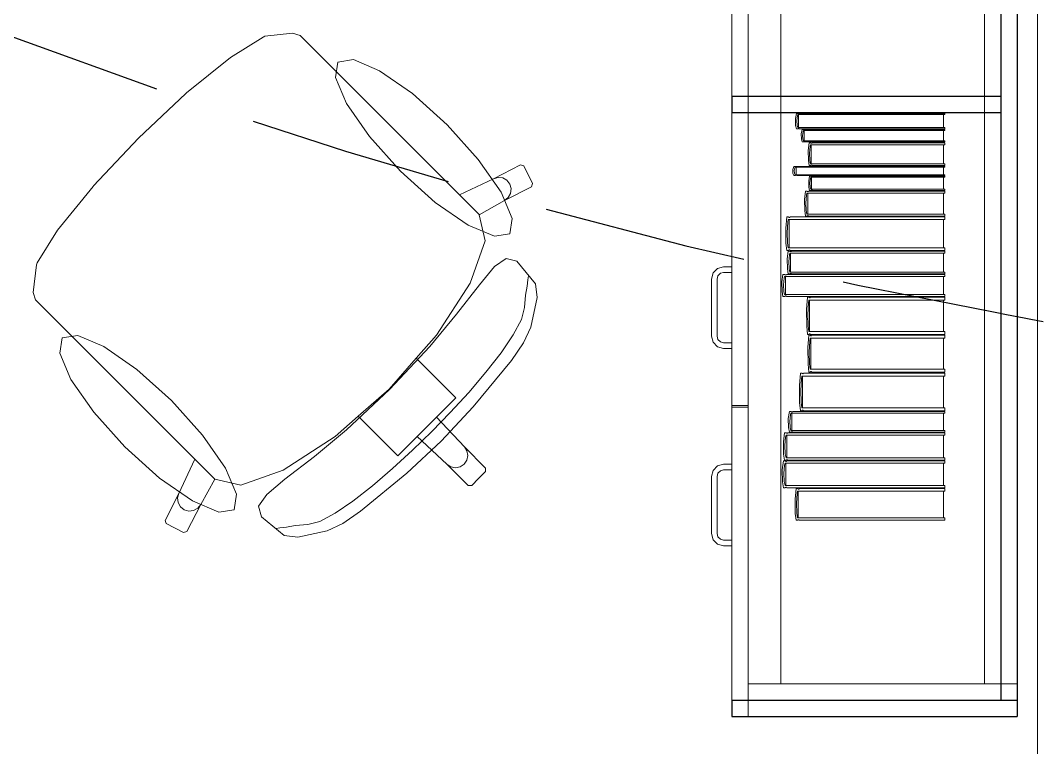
# Model space of a CAD drawing. Header units: inches. Extents: x -19 to 5698, y -728 to 92.
# Drawn here: x 405.823 to 407.07, y 15.576 to 16.467 of the extents above; entities that cross this region are included whole.
import ezdxf

# ---------------------------------------------------------------- set-up
doc = ezdxf.new("R2010")
doc.units = ezdxf.units.IN
doc.header["$MEASUREMENT"] = 0
doc.set_wipeout_variables(frame=1)
doc.linetypes.add('HIDDEN', pattern=[0.375, 0.25, -0.125])
doc.linetypes.add('Wipeout_Contour', pattern=[1, 0, -1])
doc.layers.add('00 conduct tomacorr', color=120, linetype='HIDDEN', lineweight=30)
doc.layers.add('02 _ ARQ _ ZON _ Espacio.3D', color=7, linetype='Continuous')
doc.layers.add('Interior - Mobiliario', color=7, linetype='Continuous')

msp = doc.modelspace()

# ---------------------------------------------------------------- linework, layer by layer
at = {"layer": '02 _ ARQ _ ZON _ Espacio.3D', "color": 254, "linetype": 'Continuous', "lineweight": 0, "flags": 128}
msp.add_lwpolyline([(407.0701, 7.7), (407.0697, 17.15), (400.5701, 17.15), (400.5701, 16.5), (400.345, 16.5), (400.345, 8.1), (400.5701, 8.1), (400.5701, 7.7), (400.9701, 7.7), (400.97, 7.3509), (406.8701, 7.35), (406.8701, 7.7)], close=True, dxfattribs=at)
at = {"layer": 'Interior - Mobiliario', "color": 175, "linetype": 'Continuous', "lineweight": 13}
for p, q in [((406.715, 15.6342), (406.715, 17.0942)), ((407.025, 17.0942), (407.025, 15.6342)), ((406.0803, 16.4219), (406.1203, 16.4468)), ((406.1203, 16.4468), (406.1225, 16.4477)), ((406.1225, 16.4477), (406.1564, 16.4517)), ((406.1564, 16.4517), (406.1657, 16.4488)), ((406.1657, 16.4488), (406.1876, 16.4269)), ((406.0266, 16.3783), (406.0803, 16.4219)), ((406.1876, 16.4269), (406.2131, 16.4014)), ((406.2131, 16.4014), (406.361, 16.2535)), ((405.9674, 16.3228), (406.0258, 16.3777)), ((406.0258, 16.3777), (406.0266, 16.3783)), ((406.7732, 16.3384), (406.773, 16.3469)), ((406.7747, 16.3445), (406.7752, 16.3386)), ((406.7742, 16.3343), (406.7732, 16.3384)), ((406.7762, 16.3343), (406.7742, 16.3343)), ((406.7752, 16.3386), (406.776, 16.3358)), ((406.776, 16.3358), (406.9564, 16.3358)), ((406.7763, 16.3344), (406.7762, 16.3343)), ((406.7765, 16.3345), (406.7763, 16.3344)), ((406.7768, 16.3346), (406.7765, 16.3345)), ((406.777, 16.3346), (406.7768, 16.3346)), ((406.7773, 16.3346), (406.777, 16.3346)), ((406.7776, 16.3346), (406.7773, 16.3346)), ((406.7778, 16.3345), (406.7776, 16.3346)), ((406.778, 16.3344), (406.7778, 16.3345)), ((406.7782, 16.3343), (406.778, 16.3344)), ((406.9564, 16.3343), (406.7782, 16.3343)), ((406.78, 16.3282), (406.7812, 16.3333)), ((406.7803, 16.3215), (406.78, 16.3282)), ((406.7812, 16.3333), (406.7831, 16.3333)), ((406.7825, 16.3309), (406.7817, 16.3263)), ((406.783, 16.3321), (406.7825, 16.3309)), ((406.9564, 16.3321), (406.783, 16.3321)), ((406.7831, 16.3333), (406.7833, 16.3332)), ((406.7833, 16.3332), (406.7835, 16.3331)), ((406.7835, 16.3331), (406.7837, 16.3331)), ((406.7837, 16.3331), (406.784, 16.333)), ((406.7838, 16.3194), (406.7838, 16.3321)), ((406.784, 16.333), (406.7843, 16.333)), ((406.7843, 16.333), (406.7845, 16.3331)), ((406.7845, 16.3331), (406.7847, 16.3331)), ((406.7847, 16.3331), (406.785, 16.3332)), ((406.785, 16.3332), (406.7851, 16.3333)), ((406.7851, 16.3333), (406.9564, 16.3333)), ((406.9546, 16.3321), (406.9546, 16.3194)), ((406.9564, 16.3358), (406.9564, 16.3343)), ((406.9564, 16.3333), (406.9564, 16.3321)), ((405.9674, 16.3228), (405.9126, 16.2645)), ((406.7812, 16.3182), (406.7803, 16.3215)), ((406.7831, 16.3182), (406.7812, 16.3182)), ((406.7817, 16.3263), (406.7822, 16.3216)), ((406.7822, 16.3216), (406.783, 16.3194)), ((406.783, 16.3194), (406.9564, 16.3194)), ((406.7832, 16.3182), (406.7831, 16.3182)), ((406.7834, 16.3183), (406.7832, 16.3182)), ((406.7837, 16.3184), (406.7834, 16.3183)), ((406.7839, 16.3184), (406.7837, 16.3184)), ((406.7842, 16.3184), (406.7839, 16.3184)), ((406.7844, 16.3184), (406.7842, 16.3184)), ((406.7847, 16.3183), (406.7844, 16.3184)), ((406.7849, 16.3182), (406.7847, 16.3183)), ((406.7851, 16.3182), (406.7849, 16.3182)), ((406.9564, 16.3182), (406.7851, 16.3182)), ((406.7888, 16.3079), (406.7899, 16.3172)), ((406.7899, 16.3172), (406.7917, 16.3172)), ((406.7917, 16.3172), (406.7918, 16.317)), ((406.7918, 16.317), (406.7921, 16.3168)), ((406.7921, 16.3168), (406.7923, 16.3167)), ((406.7923, 16.3167), (406.7925, 16.3167)), ((406.7925, 16.3167), (406.7928, 16.3167)), ((406.7928, 16.3167), (406.793, 16.3168)), ((406.793, 16.3168), (406.7933, 16.3169)), ((406.7933, 16.3169), (406.7935, 16.317)), ((406.7935, 16.317), (406.7936, 16.3172)), ((406.7936, 16.3172), (406.9564, 16.3172)), ((406.9564, 16.3194), (406.9564, 16.3182)), ((406.9564, 16.3172), (406.9564, 16.3149)), ((406.789, 16.2954), (406.7888, 16.3079)), ((406.7911, 16.3128), (406.7904, 16.3043)), ((406.7904, 16.3043), (406.7908, 16.2957)), ((406.7916, 16.3149), (406.7911, 16.3128)), ((406.9564, 16.3149), (406.7916, 16.3149)), ((406.7924, 16.2915), (406.7924, 16.3149)), ((406.9547, 16.3149), (406.9547, 16.2915)), ((406.7899, 16.2893), (406.789, 16.2954)), ((406.7908, 16.2957), (406.7916, 16.2915)), ((406.7916, 16.2915), (406.9564, 16.2915)), ((406.9564, 16.2915), (406.9564, 16.2893)), ((406.4027, 16.2731), (406.4358, 16.2901)), ((406.4358, 16.2901), (406.4399, 16.2888)), ((406.4399, 16.2888), (406.4507, 16.2674)), ((406.7697, 16.2846), (406.771, 16.2883)), ((406.77, 16.2797), (406.7697, 16.2846)), ((406.771, 16.2773), (406.77, 16.2797)), ((406.771, 16.2883), (406.773, 16.2883)), ((406.7723, 16.2866), (406.7715, 16.2832)), ((406.7715, 16.2832), (406.772, 16.2798)), ((406.772, 16.2798), (406.7728, 16.2781)), ((406.7728, 16.2874), (406.7723, 16.2866)), ((406.9564, 16.2874), (406.7728, 16.2874)), ((406.7728, 16.2781), (406.9564, 16.2781)), ((406.773, 16.2883), (406.7731, 16.2882)), ((406.7731, 16.2882), (406.7734, 16.2882)), ((406.7734, 16.2882), (406.7736, 16.2881)), ((406.7736, 16.2881), (406.7739, 16.2881)), ((406.7738, 16.2781), (406.7738, 16.2874)), ((406.7739, 16.2881), (406.7742, 16.2881)), ((406.7742, 16.2881), (406.7745, 16.2881)), ((406.7745, 16.2881), (406.7747, 16.2882)), ((406.7747, 16.2882), (406.7749, 16.2882)), ((406.7749, 16.2882), (406.7751, 16.2883)), ((406.7751, 16.2883), (406.9564, 16.2883)), ((406.7917, 16.2893), (406.7899, 16.2893)), ((406.7918, 16.2894), (406.7917, 16.2893)), ((406.792, 16.2896), (406.7918, 16.2894)), ((406.7922, 16.2897), (406.792, 16.2896)), ((406.7925, 16.2897), (406.7922, 16.2897)), ((406.7927, 16.2897), (406.7925, 16.2897)), ((406.793, 16.2897), (406.7927, 16.2897)), ((406.7932, 16.2896), (406.793, 16.2897)), ((406.7934, 16.2894), (406.7932, 16.2896)), ((406.7936, 16.2893), (406.7934, 16.2894)), ((406.9564, 16.2893), (406.7936, 16.2893)), ((406.9545, 16.2874), (406.9545, 16.2781)), ((406.9564, 16.2883), (406.9564, 16.2874)), ((406.9564, 16.2781), (406.9564, 16.2773)), ((406.361, 16.2535), (406.4027, 16.2731)), ((406.4027, 16.2731), (406.4084, 16.2747)), ((406.4084, 16.2747), (406.4142, 16.2741)), ((406.4142, 16.2741), (406.4193, 16.2712)), ((406.4193, 16.2712), (406.4229, 16.2666)), ((406.4229, 16.2666), (406.4245, 16.261)), ((406.4507, 16.2674), (406.4494, 16.2634)), ((406.773, 16.2773), (406.771, 16.2773)), ((406.7731, 16.2773), (406.773, 16.2773)), ((406.7733, 16.2774), (406.7731, 16.2773)), ((406.7736, 16.2774), (406.7733, 16.2774)), ((406.7739, 16.2774), (406.7736, 16.2774)), ((406.7741, 16.2774), (406.7739, 16.2774)), ((406.7744, 16.2774), (406.7741, 16.2774)), ((406.7747, 16.2774), (406.7744, 16.2774)), ((406.7749, 16.2773), (406.7747, 16.2774)), ((406.7751, 16.2773), (406.7749, 16.2773)), ((406.9564, 16.2773), (406.7751, 16.2773)), ((406.7893, 16.2705), (406.7904, 16.2763)), ((406.7895, 16.2627), (406.7893, 16.2705)), ((406.7904, 16.2763), (406.7922, 16.2763)), ((406.7915, 16.2736), (406.7908, 16.2682)), ((406.7908, 16.2682), (406.7913, 16.2629)), ((406.792, 16.2749), (406.7915, 16.2736)), ((406.9564, 16.2749), (406.792, 16.2749)), ((406.7922, 16.2763), (406.7923, 16.2762)), ((406.7923, 16.2762), (406.7925, 16.2761)), ((406.7925, 16.2761), (406.7928, 16.276)), ((406.7928, 16.276), (406.793, 16.276)), ((406.7929, 16.2603), (406.7929, 16.2749)), ((406.793, 16.276), (406.7932, 16.276)), ((406.7932, 16.276), (406.7935, 16.276)), ((406.7935, 16.276), (406.7937, 16.2761)), ((406.7937, 16.2761), (406.7939, 16.2762)), ((406.7939, 16.2762), (406.794, 16.2763)), ((406.794, 16.2763), (406.9564, 16.2763)), ((406.9547, 16.2749), (406.9547, 16.2603)), ((406.9564, 16.2763), (406.9564, 16.2749)), ((405.9119, 16.2637), (405.8684, 16.21)), ((405.9126, 16.2645), (405.9119, 16.2637)), ((406.3852, 16.2293), (406.361, 16.2535)), ((406.4494, 16.2634), (406.4163, 16.2464)), ((406.4238, 16.2552), (406.4209, 16.25)), ((406.4245, 16.261), (406.4238, 16.2552)), ((406.7843, 16.2477), (406.7855, 16.2579)), ((406.7855, 16.2579), (406.7873, 16.2579)), ((406.7867, 16.2531), (406.786, 16.2438)), ((406.7872, 16.2555), (406.7867, 16.2531)), ((406.9564, 16.2555), (406.7872, 16.2555)), ((406.7873, 16.2579), (406.7875, 16.2577)), ((406.7875, 16.2577), (406.7877, 16.2576)), ((406.7877, 16.2576), (406.7879, 16.2574)), ((406.7879, 16.2574), (406.7882, 16.2574)), ((406.7881, 16.2298), (406.7881, 16.2555)), ((406.7882, 16.2574), (406.7884, 16.2574)), ((406.7884, 16.2574), (406.7887, 16.2575)), ((406.7887, 16.2575), (406.7889, 16.2576)), ((406.7889, 16.2576), (406.7891, 16.2578)), ((406.7891, 16.2578), (406.7892, 16.2579)), ((406.7892, 16.2579), (406.9564, 16.2579)), ((406.7904, 16.2589), (406.7895, 16.2627)), ((406.7922, 16.2589), (406.7904, 16.2589)), ((406.7913, 16.2629), (406.792, 16.2603)), ((406.792, 16.2603), (406.9564, 16.2603)), ((406.7923, 16.259), (406.7922, 16.2589)), ((406.7925, 16.2591), (406.7923, 16.259)), ((406.7927, 16.2591), (406.7925, 16.2591)), ((406.7929, 16.2592), (406.7927, 16.2591)), ((406.7932, 16.2592), (406.7929, 16.2592)), ((406.7934, 16.2592), (406.7932, 16.2592)), ((406.7937, 16.2591), (406.7934, 16.2592)), ((406.7939, 16.259), (406.7937, 16.2591)), ((406.794, 16.2589), (406.7939, 16.259)), ((406.9564, 16.2589), (406.794, 16.2589)), ((406.9547, 16.2555), (406.9547, 16.2298)), ((406.9564, 16.2603), (406.9564, 16.2589)), ((406.9564, 16.2579), (406.9564, 16.2555)), ((406.4163, 16.2464), (406.3853, 16.2291)), ((406.4209, 16.25), (406.4163, 16.2464)), ((406.7846, 16.2341), (406.7843, 16.2477)), ((406.786, 16.2438), (406.7864, 16.2344)), ((406.3852, 16.2293), (406.3853, 16.2291)), ((406.3853, 16.2291), (406.3927, 16.1971)), ((406.7855, 16.2274), (406.7846, 16.2341)), ((406.7864, 16.2344), (406.7872, 16.2298)), ((406.7872, 16.2298), (406.9564, 16.2298)), ((406.7879, 16.2278), (406.7877, 16.2277)), ((406.7881, 16.2279), (406.7879, 16.2278)), ((406.7884, 16.2279), (406.7881, 16.2279)), ((406.7886, 16.2278), (406.7884, 16.2279)), ((406.7889, 16.2277), (406.7886, 16.2278)), ((406.9564, 16.2298), (406.9564, 16.2274)), ((406.7611, 16.2127), (406.7624, 16.2264)), ((406.7624, 16.2264), (406.7645, 16.2264)), ((406.7637, 16.22), (406.7629, 16.2074)), ((406.7643, 16.2231), (406.7637, 16.22)), ((406.9564, 16.2231), (406.7643, 16.2231)), ((406.7645, 16.2264), (406.7647, 16.2262)), ((406.7647, 16.2262), (406.7649, 16.2259)), ((406.7649, 16.2259), (406.7652, 16.2258)), ((406.7652, 16.2258), (406.7655, 16.2257)), ((406.7653, 16.1885), (406.7653, 16.2231)), ((406.7655, 16.2257), (406.7657, 16.2257)), ((406.7657, 16.2257), (406.766, 16.2258)), ((406.766, 16.2258), (406.7663, 16.226)), ((406.7663, 16.226), (406.7665, 16.2262)), ((406.7665, 16.2262), (406.7666, 16.2264)), ((406.7666, 16.2264), (406.9564, 16.2264)), ((406.7873, 16.2274), (406.7855, 16.2274)), ((406.7874, 16.2275), (406.7873, 16.2274)), ((406.7877, 16.2277), (406.7874, 16.2275)), ((406.7891, 16.2276), (406.7889, 16.2277)), ((406.7892, 16.2274), (406.7891, 16.2276)), ((406.9564, 16.2274), (406.7892, 16.2274)), ((406.9544, 16.2231), (406.9544, 16.1885)), ((406.9564, 16.2264), (406.9564, 16.2231)), ((405.8684, 16.21), (405.8434, 16.1699)), ((406.7613, 16.1943), (406.7611, 16.2127)), ((406.7629, 16.2074), (406.7634, 16.1947)), ((406.3927, 16.1971), (406.3744, 16.1452)), ((406.7624, 16.1853), (406.7613, 16.1943)), ((406.7634, 16.1947), (406.7643, 16.1885)), ((406.7645, 16.1853), (406.7624, 16.1853)), ((406.7629, 16.175), (406.7642, 16.1843)), ((406.7642, 16.1843), (406.7663, 16.1843)), ((406.7643, 16.1885), (406.9564, 16.1885)), ((406.7646, 16.1854), (406.7645, 16.1853)), ((406.7648, 16.1857), (406.7646, 16.1854)), ((406.7651, 16.1858), (406.7648, 16.1857)), ((406.7656, 16.1799), (406.7648, 16.1715)), ((406.7654, 16.1859), (406.7651, 16.1858)), ((406.7657, 16.1859), (406.7654, 16.1859)), ((406.7661, 16.182), (406.7656, 16.1799)), ((406.766, 16.1859), (406.7657, 16.1859)), ((406.7662, 16.1857), (406.766, 16.1859)), ((406.9564, 16.182), (406.7661, 16.182)), ((406.7665, 16.1855), (406.7662, 16.1857)), ((406.7663, 16.1843), (406.7665, 16.1841)), ((406.7666, 16.1853), (406.7665, 16.1855)), ((406.7665, 16.1841), (406.7667, 16.184)), ((406.9564, 16.1853), (406.7666, 16.1853)), ((406.7667, 16.184), (406.767, 16.1838)), ((406.767, 16.1838), (406.7673, 16.1838)), ((406.7671, 16.1588), (406.7671, 16.182)), ((406.7673, 16.1838), (406.7676, 16.1838)), ((406.7676, 16.1838), (406.7678, 16.1839)), ((406.7678, 16.1839), (406.7681, 16.184)), ((406.7681, 16.184), (406.7683, 16.1842)), ((406.7683, 16.1842), (406.7684, 16.1843)), ((406.7684, 16.1843), (406.9564, 16.1843)), ((406.9545, 16.182), (406.9545, 16.1588)), ((406.9564, 16.1885), (406.9564, 16.1853)), ((406.9564, 16.1843), (406.9564, 16.182)), ((405.8425, 16.1678), (405.8386, 16.1339)), ((405.8434, 16.1699), (405.8425, 16.1678)), ((406.4041, 16.1654), (406.4184, 16.1754)), ((406.4184, 16.1754), (406.4314, 16.172)), ((406.4314, 16.172), (406.4545, 16.1442)), ((406.7632, 16.1627), (406.7629, 16.175)), ((406.7648, 16.1715), (406.7653, 16.1629)), ((406.3855, 16.1431), (406.4041, 16.1654)), ((406.4449, 16.1494), (406.4457, 16.154)), ((406.67, 16.1502), (406.672, 16.1577)), ((406.672, 16.1577), (406.6775, 16.1632)), ((406.6781, 16.1542), (406.677, 16.1502)), ((406.6775, 16.1632), (406.685, 16.1652)), ((406.681, 16.1572), (406.6781, 16.1542)), ((406.685, 16.1582), (406.681, 16.1572)), ((406.685, 16.1652), (406.695, 16.1652)), ((406.695, 16.1582), (406.685, 16.1582)), ((406.695, 16.1652), (406.695, 16.1582)), ((406.7565, 16.1467), (406.7578, 16.1556)), ((406.7578, 16.1556), (406.76, 16.1556)), ((406.7598, 16.1535), (406.7592, 16.1514)), ((406.9564, 16.1535), (406.7598, 16.1535)), ((406.76, 16.1556), (406.7601, 16.1554)), ((406.7601, 16.1554), (406.7604, 16.1553)), ((406.7604, 16.1553), (406.7607, 16.1552)), ((406.7607, 16.1552), (406.761, 16.1551)), ((406.7608, 16.1311), (406.7608, 16.1535)), ((406.761, 16.1551), (406.7612, 16.1552)), ((406.7612, 16.1552), (406.7615, 16.1552)), ((406.7615, 16.1552), (406.7618, 16.1553)), ((406.7618, 16.1553), (406.7621, 16.1555)), ((406.7621, 16.1555), (406.7622, 16.1556)), ((406.7622, 16.1556), (406.9564, 16.1556)), ((406.7642, 16.1566), (406.7632, 16.1627)), ((406.7663, 16.1566), (406.7642, 16.1566)), ((406.7653, 16.1629), (406.7661, 16.1588)), ((406.7661, 16.1588), (406.9564, 16.1588)), ((406.7664, 16.1567), (406.7663, 16.1566)), ((406.7667, 16.1569), (406.7664, 16.1567)), ((406.7669, 16.157), (406.7667, 16.1569)), ((406.7672, 16.157), (406.7669, 16.157)), ((406.7675, 16.1571), (406.7672, 16.157)), ((406.7678, 16.157), (406.7675, 16.1571)), ((406.768, 16.1569), (406.7678, 16.157)), ((406.7683, 16.1567), (406.768, 16.1569)), ((406.7684, 16.1566), (406.7683, 16.1567)), ((406.9564, 16.1566), (406.7684, 16.1566)), ((406.9544, 16.1535), (406.9544, 16.1311)), ((406.9564, 16.1588), (406.9564, 16.1566)), ((406.9564, 16.1556), (406.9564, 16.1535)), ((406.3744, 16.1452), (406.333, 16.0813)), ((406.3576, 16.107), (406.3855, 16.1431)), ((406.4421, 16.1306), (406.4441, 16.1414)), ((406.4441, 16.1414), (406.4449, 16.1494)), ((406.4545, 16.1442), (406.4564, 16.1274)), ((406.67, 16.0802), (406.67, 16.1502)), ((406.677, 16.1502), (406.677, 16.0802)), ((406.7567, 16.1348), (406.7565, 16.1467)), ((406.7592, 16.1514), (406.7584, 16.1433)), ((406.7584, 16.1433), (406.7589, 16.1351)), ((405.8386, 16.1339), (405.8414, 16.1246)), ((406.4409, 16.1152), (406.4421, 16.1306)), ((406.7578, 16.129), (406.7567, 16.1348)), ((406.76, 16.129), (406.7578, 16.129)), ((406.7589, 16.1351), (406.7598, 16.1311)), ((406.7598, 16.1311), (406.9564, 16.1311)), ((406.7601, 16.1291), (406.76, 16.129)), ((406.7603, 16.1293), (406.7601, 16.1291)), ((406.7606, 16.1294), (406.7603, 16.1293)), ((406.7609, 16.1295), (406.7606, 16.1294)), ((406.7612, 16.1295), (406.7609, 16.1295)), ((406.7615, 16.1294), (406.7612, 16.1295)), ((406.7617, 16.1293), (406.7615, 16.1294)), ((406.762, 16.1292), (406.7617, 16.1293)), ((406.7622, 16.129), (406.762, 16.1292)), ((406.9564, 16.129), (406.7622, 16.129)), ((406.9564, 16.1311), (406.9564, 16.129)), ((405.8414, 16.1246), (405.8634, 16.1027)), ((406.4564, 16.1274), (406.4487, 16.0913)), ((406.7868, 16.1128), (406.7879, 16.128)), ((406.7879, 16.128), (406.7897, 16.128)), ((406.7891, 16.1209), (406.7884, 16.1069)), ((406.7896, 16.1244), (406.7891, 16.1209)), ((406.9564, 16.1244), (406.7896, 16.1244)), ((406.7897, 16.128), (406.7899, 16.1278)), ((406.7899, 16.1278), (406.7901, 16.1275)), ((406.7901, 16.1275), (406.7903, 16.1273)), ((406.7903, 16.1273), (406.7906, 16.1273)), ((406.7904, 16.0859), (406.7904, 16.1244)), ((406.7906, 16.1273), (406.7908, 16.1273)), ((406.7908, 16.1273), (406.7911, 16.1274)), ((406.7911, 16.1274), (406.7913, 16.1276)), ((406.7913, 16.1276), (406.7915, 16.1278)), ((406.7915, 16.1278), (406.7916, 16.128)), ((406.7916, 16.128), (406.9564, 16.128)), ((406.9547, 16.1244), (406.9547, 16.0859)), ((406.9564, 16.128), (406.9564, 16.1244)), ((406.3249, 16.0677), (406.3576, 16.107)), ((406.437, 16.1005), (406.4409, 16.1152)), ((406.787, 16.0923), (406.7868, 16.1128)), ((406.7884, 16.1069), (406.7888, 16.0928)), ((405.8634, 16.1027), (405.8889, 16.0772)), ((406.4271, 16.0817), (406.437, 16.1005)), ((406.4487, 16.0913), (406.4397, 16.072)), ((406.7879, 16.0823), (406.787, 16.0923)), ((406.7888, 16.0928), (406.7896, 16.0859)), ((406.333, 16.0813), (406.3082, 16.0532)), ((406.4122, 16.0598), (406.4271, 16.0817)), ((406.672, 16.0727), (406.67, 16.0802)), ((406.677, 16.0802), (406.6781, 16.0762)), ((406.7897, 16.0823), (406.7879, 16.0823)), ((406.7883, 16.0662), (406.7895, 16.0813)), ((406.7895, 16.0813), (406.7913, 16.0813)), ((406.7896, 16.0859), (406.9564, 16.0859)), ((406.7898, 16.0825), (406.7897, 16.0823)), ((406.79, 16.0827), (406.7898, 16.0825)), ((406.7903, 16.0829), (406.79, 16.0827)), ((406.7905, 16.083), (406.7903, 16.0829)), ((406.7908, 16.0831), (406.7905, 16.083)), ((406.791, 16.083), (406.7908, 16.0831)), ((406.7912, 16.0828), (406.791, 16.083)), ((406.7915, 16.0825), (406.7912, 16.0828)), ((406.7913, 16.0813), (406.7914, 16.081)), ((406.7914, 16.081), (406.7916, 16.0808)), ((406.7916, 16.0823), (406.7915, 16.0825)), ((406.9564, 16.0823), (406.7916, 16.0823)), ((406.7916, 16.0808), (406.7919, 16.0806)), ((406.7919, 16.0806), (406.7921, 16.0805)), ((406.7921, 16.0805), (406.7924, 16.0805)), ((406.7924, 16.0805), (406.7926, 16.0806)), ((406.7926, 16.0806), (406.7928, 16.0808)), ((406.7928, 16.0808), (406.793, 16.0811)), ((406.793, 16.0811), (406.7931, 16.0813)), ((406.7931, 16.0813), (406.9564, 16.0813)), ((406.9564, 16.0859), (406.9564, 16.0823)), ((406.9564, 16.0813), (406.9564, 16.0777)), ((405.8889, 16.0772), (406.0367, 15.9293)), ((406.2754, 16.0149), (406.3249, 16.0677)), ((406.4397, 16.072), (406.4248, 16.0503)), ((406.6775, 16.0672), (406.672, 16.0727)), ((406.685, 16.0652), (406.6775, 16.0672)), ((406.6781, 16.0762), (406.681, 16.0733)), ((406.681, 16.0733), (406.685, 16.0722)), ((406.685, 16.0722), (406.695, 16.0722)), ((406.695, 16.0722), (406.695, 16.0652)), ((406.7885, 16.0459), (406.7883, 16.0662)), ((406.7906, 16.0742), (406.7899, 16.0604)), ((406.7911, 16.0777), (406.7906, 16.0742)), ((406.9564, 16.0777), (406.7911, 16.0777)), ((406.792, 16.0396), (406.792, 16.0777)), ((406.9547, 16.0777), (406.9547, 16.0396)), ((406.3936, 16.036), (406.4122, 16.0598)), ((406.695, 16.0652), (406.685, 16.0652)), ((406.7899, 16.0604), (406.7904, 16.0464)), ((406.3082, 16.0532), (406.2749, 16.0154)), ((406.3082, 16.0532), (406.3356, 16.0258)), ((406.4248, 16.0503), (406.378, 15.9936)), ((406.7895, 16.036), (406.7885, 16.0459)), ((406.7904, 16.0464), (406.7911, 16.0396)), ((406.3725, 16.0113), (406.3936, 16.036)), ((406.778, 16.0196), (406.7792, 16.035)), ((406.7792, 16.035), (406.7811, 16.035)), ((406.781, 16.0313), (406.7804, 16.0278)), ((406.9564, 16.0313), (406.781, 16.0313)), ((406.7811, 16.035), (406.7813, 16.0348)), ((406.7813, 16.0348), (406.7815, 16.0345)), ((406.7815, 16.0345), (406.7817, 16.0343)), ((406.7817, 16.0343), (406.782, 16.0342)), ((406.7818, 15.9924), (406.7818, 16.0313)), ((406.782, 16.0342), (406.7823, 16.0342)), ((406.7823, 16.0342), (406.7825, 16.0343)), ((406.7825, 16.0343), (406.7828, 16.0345)), ((406.7828, 16.0345), (406.783, 16.0348)), ((406.783, 16.0348), (406.7831, 16.035)), ((406.7831, 16.035), (406.9564, 16.035)), ((406.7913, 16.036), (406.7895, 16.036)), ((406.7911, 16.0396), (406.9564, 16.0396)), ((406.7914, 16.0362), (406.7913, 16.036)), ((406.7916, 16.0365), (406.7914, 16.0362)), ((406.7918, 16.0367), (406.7916, 16.0365)), ((406.7921, 16.0368), (406.7918, 16.0367)), ((406.7923, 16.0368), (406.7921, 16.0368)), ((406.7925, 16.0367), (406.7923, 16.0368)), ((406.7928, 16.0365), (406.7925, 16.0367)), ((406.793, 16.0362), (406.7928, 16.0365)), ((406.7931, 16.036), (406.793, 16.0362)), ((406.9564, 16.036), (406.7931, 16.036)), ((406.9546, 16.0313), (406.9546, 15.9924)), ((406.9564, 16.0396), (406.9564, 16.036)), ((406.9564, 16.035), (406.9564, 16.0313)), ((406.3356, 16.0258), (406.3568, 16.0047)), ((406.7782, 15.9989), (406.778, 16.0196)), ((406.7804, 16.0278), (406.7797, 16.0136)), ((406.2754, 16.0149), (406.2226, 15.9654)), ((406.2371, 15.982), (406.2749, 16.0154)), ((406.3568, 16.0047), (406.3331, 15.981)), ((406.3499, 15.9866), (406.3725, 16.0113)), ((406.7797, 16.0136), (406.7801, 15.9993)), ((406.378, 15.9936), (406.3388, 15.9514)), ((406.695, 15.9952), (406.715, 15.9952)), ((406.695, 15.9932), (406.715, 15.9932)), ((406.7792, 15.9887), (406.7782, 15.9989)), ((406.7801, 15.9993), (406.781, 15.9924)), ((406.781, 15.9924), (406.9564, 15.9924)), ((406.9564, 15.9924), (406.9564, 15.9887)), ((406.2089, 15.9573), (406.2371, 15.982)), ((406.2371, 15.982), (406.2644, 15.9547)), ((406.3331, 15.981), (406.3212, 15.9691)), ((406.3271, 15.9632), (406.3499, 15.9866)), ((406.3331, 15.981), (406.3671, 15.9445)), ((406.7643, 15.9793), (406.7656, 15.9877)), ((406.7646, 15.9681), (406.7643, 15.9793)), ((406.7656, 15.9877), (406.7677, 15.9877)), ((406.767, 15.9838), (406.7662, 15.9761)), ((406.7675, 15.9857), (406.767, 15.9838)), ((406.9564, 15.9857), (406.7675, 15.9857)), ((406.7677, 15.9877), (406.7679, 15.9876)), ((406.7679, 15.9876), (406.7681, 15.9874)), ((406.7681, 15.9874), (406.7684, 15.9873)), ((406.7684, 15.9873), (406.7686, 15.9873)), ((406.7685, 15.9646), (406.7685, 15.9857)), ((406.7686, 15.9873), (406.7689, 15.9873)), ((406.7689, 15.9873), (406.7692, 15.9873)), ((406.7692, 15.9873), (406.7695, 15.9874)), ((406.7695, 15.9874), (406.7697, 15.9876)), ((406.7697, 15.9876), (406.7698, 15.9877)), ((406.7698, 15.9877), (406.9564, 15.9877)), ((406.7811, 15.9887), (406.7792, 15.9887)), ((406.7812, 15.9889), (406.7811, 15.9887)), ((406.7814, 15.9892), (406.7812, 15.9889)), ((406.7817, 15.9894), (406.7814, 15.9892)), ((406.7819, 15.9895), (406.7817, 15.9894)), ((406.7822, 15.9895), (406.7819, 15.9895)), ((406.7825, 15.9894), (406.7822, 15.9895)), ((406.7827, 15.9892), (406.7825, 15.9894)), ((406.7829, 15.9889), (406.7827, 15.9892)), ((406.7831, 15.9887), (406.7829, 15.9889)), ((406.9564, 15.9887), (406.7831, 15.9887)), ((406.9545, 15.9857), (406.9545, 15.9646)), ((406.9564, 15.9877), (406.9564, 15.9857)), ((406.3092, 15.9571), (406.3212, 15.9691)), ((406.7656, 15.9626), (406.7646, 15.9681)), ((406.7662, 15.9761), (406.7667, 15.9684)), ((406.7667, 15.9684), (406.7675, 15.9646)), ((406.1451, 15.9159), (406.2089, 15.9573)), ((406.2226, 15.9654), (406.1833, 15.9327)), ((406.2644, 15.9547), (406.2856, 15.9335)), ((406.2856, 15.9335), (406.3092, 15.9571)), ((406.3271, 15.9632), (406.3036, 15.9404)), ((406.3092, 15.9571), (406.3458, 15.9232)), ((406.7583, 15.9505), (406.7596, 15.9616)), ((406.7596, 15.9616), (406.7617, 15.9616)), ((406.761, 15.9564), (406.7601, 15.9462)), ((406.7615, 15.959), (406.761, 15.9564)), ((406.9564, 15.959), (406.7615, 15.959)), ((406.7617, 15.9616), (406.7619, 15.9615)), ((406.7619, 15.9615), (406.7621, 15.9613)), ((406.7621, 15.9613), (406.7624, 15.9611)), ((406.7624, 15.9611), (406.7627, 15.9611)), ((406.7625, 15.9309), (406.7625, 15.959)), ((406.7627, 15.9611), (406.763, 15.9611)), ((406.763, 15.9611), (406.7633, 15.9612)), ((406.7633, 15.9612), (406.7635, 15.9613)), ((406.7635, 15.9613), (406.7638, 15.9615)), ((406.7638, 15.9615), (406.7639, 15.9616)), ((406.7639, 15.9616), (406.9564, 15.9616)), ((406.7677, 15.9626), (406.7656, 15.9626)), ((406.7675, 15.9646), (406.9564, 15.9646)), ((406.7678, 15.9627), (406.7677, 15.9626)), ((406.768, 15.9629), (406.7678, 15.9627)), ((406.7683, 15.963), (406.768, 15.9629)), ((406.7686, 15.9631), (406.7683, 15.963)), ((406.7689, 15.9631), (406.7686, 15.9631)), ((406.7691, 15.963), (406.7689, 15.9631)), ((406.7694, 15.9629), (406.7691, 15.963)), ((406.7697, 15.9628), (406.7694, 15.9629)), ((406.7698, 15.9626), (406.7697, 15.9628)), ((406.9564, 15.9626), (406.7698, 15.9626)), ((406.9544, 15.959), (406.9544, 15.9309)), ((406.9564, 15.9646), (406.9564, 15.9626)), ((406.9564, 15.9616), (406.9564, 15.959)), ((406.2966, 15.9123), (406.3388, 15.9514)), ((406.3671, 15.9445), (406.3703, 15.9397)), ((406.3671, 15.9445), (406.3932, 15.9184)), ((406.7585, 15.9356), (406.7583, 15.9505)), ((406.7601, 15.9462), (406.7606, 15.9359)), ((406.0367, 15.9293), (406.0172, 15.8875)), ((406.061, 15.9051), (406.0367, 15.9293)), ((406.1833, 15.9327), (406.1471, 15.9048)), ((406.3036, 15.9404), (406.279, 15.9178)), ((406.3703, 15.9397), (406.3715, 15.9339)), ((406.3715, 15.9339), (406.3703, 15.9282)), ((406.7596, 15.9282), (406.7585, 15.9356)), ((406.7606, 15.9359), (406.7615, 15.9309)), ((406.7615, 15.9309), (406.9564, 15.9309)), ((406.7621, 15.9286), (406.7618, 15.9284)), ((406.7623, 15.9287), (406.7621, 15.9286)), ((406.7626, 15.9288), (406.7623, 15.9287)), ((406.7629, 15.9288), (406.7626, 15.9288)), ((406.7632, 15.9287), (406.7629, 15.9288)), ((406.7635, 15.9286), (406.7632, 15.9287)), ((406.7637, 15.9284), (406.7635, 15.9286)), ((406.9564, 15.9309), (406.9564, 15.9282)), ((406.279, 15.9178), (406.2543, 15.8966)), ((406.3458, 15.9232), (406.3506, 15.9199)), ((406.3458, 15.9232), (406.3719, 15.8971)), ((406.3506, 15.9199), (406.3564, 15.9188)), ((406.3564, 15.9188), (406.3621, 15.92)), ((406.3621, 15.92), (406.367, 15.9233)), ((406.3703, 15.9282), (406.367, 15.9233)), ((406.3932, 15.9184), (406.3932, 15.9142)), ((406.6775, 15.9212), (406.672, 15.9157)), ((406.685, 15.9232), (406.6775, 15.9212)), ((406.681, 15.9152), (406.685, 15.9162)), ((406.695, 15.9232), (406.685, 15.9232)), ((406.685, 15.9162), (406.695, 15.9162)), ((406.695, 15.9162), (406.695, 15.9232)), ((406.7569, 15.9163), (406.7583, 15.9272)), ((406.7572, 15.9016), (406.7569, 15.9163)), ((406.7583, 15.9272), (406.7604, 15.9272)), ((406.7597, 15.9221), (406.7588, 15.912)), ((406.7617, 15.9282), (406.7596, 15.9282)), ((406.7603, 15.9246), (406.7597, 15.9221)), ((406.9564, 15.9246), (406.7603, 15.9246)), ((406.7604, 15.9272), (406.7606, 15.9271)), ((406.7606, 15.9271), (406.7608, 15.9269)), ((406.7608, 15.9269), (406.7611, 15.9268)), ((406.7611, 15.9268), (406.7614, 15.9267)), ((406.7612, 15.897), (406.7612, 15.9246)), ((406.7614, 15.9267), (406.7617, 15.9267)), ((406.7618, 15.9284), (406.7617, 15.9282)), ((406.7617, 15.9267), (406.762, 15.9268)), ((406.762, 15.9268), (406.7623, 15.9269)), ((406.7623, 15.9269), (406.7625, 15.9271)), ((406.7625, 15.9271), (406.7626, 15.9272)), ((406.7626, 15.9272), (406.9564, 15.9272)), ((406.7639, 15.9282), (406.7637, 15.9284)), ((406.9564, 15.9282), (406.7639, 15.9282)), ((406.9544, 15.9246), (406.9544, 15.897)), ((406.9564, 15.9272), (406.9564, 15.9246)), ((406.0439, 15.874), (406.0612, 15.905)), ((406.061, 15.9051), (406.0612, 15.905)), ((406.0612, 15.905), (406.0931, 15.8976)), ((406.0931, 15.8976), (406.1451, 15.9159)), ((406.1471, 15.9048), (406.1249, 15.8862)), ((406.2399, 15.8655), (406.2966, 15.9123)), ((406.3761, 15.8971), (406.3846, 15.9056)), ((406.3932, 15.9142), (406.3846, 15.9056)), ((406.672, 15.9157), (406.67, 15.9082)), ((406.67, 15.9082), (406.67, 15.8382)), ((406.677, 15.9082), (406.6781, 15.9122)), ((406.677, 15.8382), (406.677, 15.9082)), ((406.6781, 15.9122), (406.681, 15.9152)), ((406.7588, 15.912), (406.7593, 15.9019)), ((406.2543, 15.8966), (406.2305, 15.8781)), ((406.3719, 15.8971), (406.3761, 15.8971)), ((406.7583, 15.8944), (406.7572, 15.9016)), ((406.7604, 15.8944), (406.7583, 15.8944)), ((406.7593, 15.9019), (406.7603, 15.897)), ((406.7603, 15.897), (406.9564, 15.897)), ((406.7605, 15.8945), (406.7604, 15.8944)), ((406.7608, 15.8947), (406.7605, 15.8945)), ((406.7611, 15.8948), (406.7608, 15.8947)), ((406.7613, 15.8949), (406.7611, 15.8948)), ((406.7616, 15.8949), (406.7613, 15.8949)), ((406.7619, 15.8949), (406.7616, 15.8949)), ((406.7622, 15.8947), (406.7619, 15.8949)), ((406.7625, 15.8946), (406.7622, 15.8947)), ((406.7626, 15.8944), (406.7625, 15.8946)), ((406.9564, 15.8944), (406.7626, 15.8944)), ((406.7726, 15.8804), (406.7739, 15.8934)), ((406.7739, 15.8934), (406.7758, 15.8934)), ((406.7758, 15.8934), (406.776, 15.8932)), ((406.776, 15.8932), (406.7762, 15.8929)), ((406.7762, 15.8929), (406.7765, 15.8928)), ((406.7765, 15.8928), (406.7767, 15.8927)), ((406.7767, 15.8927), (406.777, 15.8927)), ((406.777, 15.8927), (406.7773, 15.8928)), ((406.7773, 15.8928), (406.7775, 15.893)), ((406.7775, 15.893), (406.7778, 15.8932)), ((406.7778, 15.8932), (406.7779, 15.8934)), ((406.7779, 15.8934), (406.9564, 15.8934)), ((406.9564, 15.897), (406.9564, 15.8944)), ((406.9564, 15.8934), (406.9564, 15.8903)), ((406.0172, 15.8875), (406.0002, 15.8544)), ((406.0172, 15.8875), (406.0155, 15.8819)), ((406.0155, 15.8819), (406.0162, 15.8761)), ((406.1249, 15.8862), (406.1148, 15.8718)), ((406.7729, 15.863), (406.7726, 15.8804)), ((406.7751, 15.8873), (406.7744, 15.8754)), ((406.7757, 15.8903), (406.7751, 15.8873)), ((406.9564, 15.8903), (406.7757, 15.8903)), ((406.7766, 15.8576), (406.7766, 15.8903)), ((406.9546, 15.8903), (406.9546, 15.8576)), ((406.0162, 15.8761), (406.019, 15.871)), ((406.019, 15.871), (406.0236, 15.8673)), ((406.0236, 15.8673), (406.0293, 15.8658)), ((406.0269, 15.8409), (406.0439, 15.874)), ((406.0293, 15.8658), (406.0351, 15.8665)), ((406.0351, 15.8665), (406.0402, 15.8694)), ((406.0402, 15.8694), (406.0439, 15.874)), ((406.1148, 15.8718), (406.1183, 15.8589)), ((406.2305, 15.8781), (406.2086, 15.8632)), ((406.7744, 15.8754), (406.7748, 15.8634)), ((406.0002, 15.8544), (406.0015, 15.8504)), ((406.1183, 15.8589), (406.1461, 15.8357)), ((406.2086, 15.8632), (406.1898, 15.8532)), ((406.2182, 15.8506), (406.2399, 15.8655)), ((406.7739, 15.8545), (406.7729, 15.863)), ((406.7758, 15.8545), (406.7739, 15.8545)), ((406.7748, 15.8634), (406.7757, 15.8576)), ((406.7757, 15.8576), (406.9564, 15.8576)), ((406.7759, 15.8547), (406.7758, 15.8545)), ((406.7762, 15.8549), (406.7759, 15.8547)), ((406.7764, 15.8551), (406.7762, 15.8549)), ((406.7767, 15.8551), (406.7764, 15.8551)), ((406.777, 15.8552), (406.7767, 15.8551)), ((406.7772, 15.8551), (406.777, 15.8552)), ((406.7775, 15.8549), (406.7772, 15.8551)), ((406.7777, 15.8547), (406.7775, 15.8549)), ((406.7779, 15.8545), (406.7777, 15.8547)), ((406.9564, 15.8545), (406.7779, 15.8545)), ((406.9564, 15.8576), (406.9564, 15.8545)), ((406.0015, 15.8504), (406.0228, 15.8396)), ((406.1408, 15.8454), (406.1363, 15.8446)), ((406.1489, 15.8462), (406.1408, 15.8454)), ((406.1596, 15.8482), (406.1489, 15.8462)), ((406.175, 15.8493), (406.1596, 15.8482)), ((406.1629, 15.8339), (406.199, 15.8416)), ((406.1898, 15.8532), (406.175, 15.8493)), ((406.199, 15.8416), (406.2182, 15.8506)), ((406.0228, 15.8396), (406.0269, 15.8409)), ((406.1461, 15.8357), (406.1629, 15.8339)), ((406.67, 15.8382), (406.672, 15.8307)), ((406.672, 15.8307), (406.6775, 15.8252)), ((406.6781, 15.8342), (406.677, 15.8382)), ((406.681, 15.8313), (406.6781, 15.8342)), ((406.685, 15.8302), (406.681, 15.8313)), ((406.695, 15.8302), (406.685, 15.8302)), ((406.695, 15.8232), (406.695, 15.8302)), ((406.6775, 15.8252), (406.685, 15.8232)), ((406.685, 15.8232), (406.695, 15.8232)), ((406.755, 15.6542), (406.715, 15.6542)), ((407.005, 15.6542), (406.755, 15.6542)), ((407.025, 15.6342), (406.715, 15.6342))]:
    msp.add_line(p, q, dxfattribs=at)
at = {"layer": 'Interior - Mobiliario', "color": 175, "linetype": 'Continuous', "lineweight": 13, "flags": 128}
for points in [[(406.3459, 16.3393), (406.384, 16.2968), (406.4121, 16.2565), (406.4257, 16.2244), (406.4228, 16.2055), (406.4039, 16.2026), (406.3718, 16.2162), (406.3315, 16.2442), (406.289, 16.2824), (406.2508, 16.3249), (406.2228, 16.3652), (406.2092, 16.3973), (406.2121, 16.4162), (406.231, 16.4191), (406.263, 16.4055), (406.3034, 16.3775)], [(405.951, 15.9444), (405.9934, 15.9062), (406.0338, 15.8782), (406.0659, 15.8646), (406.0848, 15.8675), (406.0877, 15.8864), (406.0741, 15.9185), (406.046, 15.9588), (406.0079, 16.0013), (405.9654, 16.0395), (405.925, 16.0675), (405.893, 16.0811), (405.8741, 16.0782), (405.8712, 16.0593), (405.8848, 16.0272), (405.9128, 15.9869)]]:
    msp.add_lwpolyline(points, close=True, dxfattribs=at)

# ---------------------------------------------------------------- next in the draw order: wipeouts: each hides what was drawn before it
at = {"color": 254, "linetype": 'Wipeout_Contour', "lineweight": 0, "ltscale": 13012.549031}
msp.add_wipeout([(406.695, 16.3542), (407.025, 16.3542), (407.025, 16.3742), (406.695, 16.3742)], dxfattribs=at).dxf.layer = 'Interior - Mobiliario'

# ---------------------------------------------------------------- next in the draw order: linework, layer by layer
at = {"layer": 'Interior - Mobiliario', "color": 175, "linetype": 'Continuous', "lineweight": 13}
for p, q in [((406.715, 15.6542), (406.715, 17.0742)), ((406.755, 17.0742), (406.755, 15.6542)), ((407.005, 15.6542), (407.005, 17.0742)), ((406.695, 16.3742), (406.695, 16.7332)), ((406.715, 16.3742), (406.715, 16.7332)), ((406.695, 16.3542), (406.695, 16.3742)), ((406.695, 16.3742), (407.025, 16.3742)), ((406.695, 16.3542), (406.695, 16.3742)), ((406.695, 16.3742), (406.715, 16.3742)), ((407.025, 16.3742), (407.025, 16.3542)), ((407.025, 16.3542), (406.695, 16.3542)), ((406.695, 16.3542), (406.695, 15.9952)), ((406.695, 16.3542), (406.715, 16.3542)), ((406.715, 16.3542), (406.715, 15.9952)), ((406.773, 16.3469), (406.7742, 16.3532)), ((406.7742, 16.3532), (406.7762, 16.3532)), ((406.7762, 16.3532), (406.7763, 16.3531)), ((406.7763, 16.3531), (406.7766, 16.353)), ((406.7766, 16.353), (406.7768, 16.3529)), ((406.7768, 16.3529), (406.7771, 16.3529)), ((406.7771, 16.3529), (406.7774, 16.3529)), ((406.7774, 16.3529), (406.7776, 16.353)), ((406.7776, 16.353), (406.7779, 16.353)), ((406.7779, 16.353), (406.7781, 16.3532)), ((406.7781, 16.3532), (406.7782, 16.3532)), ((406.7782, 16.3532), (406.9564, 16.3532)), ((406.9564, 16.3532), (406.9564, 16.3517)), ((406.7755, 16.3503), (406.7747, 16.3445)), ((406.776, 16.3517), (406.7755, 16.3503)), ((406.9564, 16.3517), (406.776, 16.3517)), ((406.7769, 16.3358), (406.7769, 16.3517)), ((406.9546, 16.3517), (406.9546, 16.3358))]:
    msp.add_line(p, q, dxfattribs=at)
at = {"layer": 'Interior - Mobiliario', "color": 175, "linetype": 'Continuous', "lineweight": 30}
for p, q in [((406.695, 16.3742), (407.025, 16.3742)), ((406.695, 16.3742), (406.695, 16.3542)), ((407.025, 16.3742), (407.025, 16.3542)), ((406.695, 16.3542), (407.025, 16.3542))]:
    msp.add_line(p, q, dxfattribs=at)

# ---------------------------------------------------------------- next in the draw order: wipeouts: each hides what was drawn before it
at = {"color": 254, "linetype": 'Wipeout_Contour', "lineweight": 0, "ltscale": 13013.249348}
msp.add_wipeout([(407.025, 15.6342), (407.045, 15.6342), (407.045, 17.0942), (407.025, 17.0942)], dxfattribs=at).dxf.layer = 'Interior - Mobiliario'

# ---------------------------------------------------------------- next in the draw order: linework, layer by layer
at = {"layer": '00 conduct tomacorr'}
msp.add_arc((408.3382, 23.1254), 7.1396, 245.77949, 273.62054, dxfattribs=at)
at = {"layer": 'Interior - Mobiliario', "color": 175, "linetype": 'Continuous', "lineweight": 30}
for p, q in [((407.025, 17.0942), (407.025, 15.6342)), ((407.045, 17.0942), (407.045, 15.6342)), ((407.025, 15.6342), (407.045, 15.6342))]:
    msp.add_line(p, q, dxfattribs=at)
at = {"layer": 'Interior - Mobiliario', "color": 175, "linetype": 'Continuous', "lineweight": 13}
for p, q in [((407.025, 15.6342), (407.025, 17.0942)), ((407.045, 17.0942), (407.045, 15.6342)), ((407.045, 17.0742), (407.045, 15.6542)), ((406.695, 16.3742), (407.025, 16.3742)), ((407.025, 16.3742), (407.025, 16.3542)), ((407.025, 16.3542), (406.695, 16.3542)), ((407.045, 15.6542), (407.005, 15.6542)), ((407.045, 15.6342), (407.025, 15.6342))]:
    msp.add_line(p, q, dxfattribs=at)

# ---------------------------------------------------------------- next in the draw order: wipeouts: each hides what was drawn before it
at = {"color": 254, "linetype": 'Wipeout_Contour', "lineweight": 0, "ltscale": 13012.574477}
msp.add_wipeout([(406.695, 15.6142), (407.045, 15.6142), (407.045, 15.6342), (406.695, 15.6342)], dxfattribs=at).dxf.layer = 'Interior - Mobiliario'

# ---------------------------------------------------------------- next in the draw order: linework, layer by layer
at = {"layer": 'Interior - Mobiliario', "color": 175, "linetype": 'Continuous', "lineweight": 13}
for p, q in [((406.695, 17.1142), (406.695, 15.6142)), ((407.045, 15.6142), (407.045, 17.1142)), ((406.695, 15.6342), (406.695, 17.0942)), ((406.695, 15.6342), (406.695, 17.0942)), ((406.715, 15.6342), (406.715, 17.0942)), ((406.715, 15.6342), (406.715, 17.0942)), ((407.025, 17.0942), (407.025, 15.6342)), ((407.025, 17.0942), (407.025, 15.6342)), ((407.025, 17.0942), (407.025, 15.6342)), ((407.045, 17.0942), (407.045, 15.6342)), ((406.695, 15.6342), (406.695, 15.9932)), ((406.715, 15.6342), (406.715, 15.9932)), ((406.715, 15.6142), (406.715, 15.6542)), ((407.045, 15.6542), (407.045, 15.6142)), ((406.695, 15.6142), (406.695, 15.6342)), ((406.695, 15.6342), (407.045, 15.6342)), ((407.045, 15.6342), (406.695, 15.6342)), ((407.025, 15.6342), (406.695, 15.6342)), ((406.695, 15.6342), (406.715, 15.6342)), ((407.025, 15.6342), (406.715, 15.6342)), ((407.025, 15.6342), (406.715, 15.6342)), ((407.045, 15.6342), (407.045, 15.6142)), ((407.045, 15.6142), (406.695, 15.6142)), ((406.695, 15.6142), (407.045, 15.6142)), ((407.045, 15.6142), (406.715, 15.6142))]:
    msp.add_line(p, q, dxfattribs=at)
at = {"layer": 'Interior - Mobiliario', "color": 175, "linetype": 'Continuous', "lineweight": 30}
for p, q in [((406.695, 15.6342), (407.045, 15.6342)), ((406.695, 15.6342), (406.695, 15.6142)), ((407.045, 15.6342), (407.045, 15.6142)), ((406.695, 15.6142), (407.045, 15.6142))]:
    msp.add_line(p, q, dxfattribs=at)

doc.saveas('drawing.dxf')
